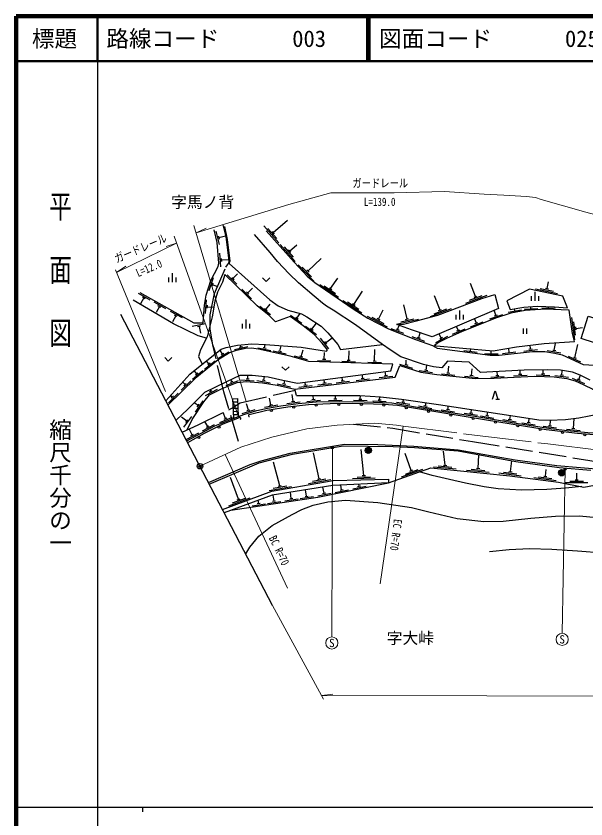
# Model space of a CAD drawing. Units: millimetres at full size, sheet at 1:1000; details may follow other scales. Extents: x 40000 to 680000, y 20000 to 380000.
# Drawn here: x 40000 to 166166, y 202409 to 380000 of the extents above; entities that cross this region are included whole.
import ezdxf
from ezdxf.enums import TextEntityAlignment as Align

# ---------------------------------------------------------------- set-up
doc = ezdxf.new("R2010")
doc.units = ezdxf.units.MM
doc.header["$LTSCALE"] = 1000
doc.header["$PDMODE"] = 32
doc.header["$PDSIZE"] = 500
doc.linetypes.add('CHAIN', pattern=[18.5, 12, -1.5, 3.5, -1.5])
doc.linetypes.add('DASHED', pattern=[7.5, 6, -1.5])
for name, color, linetype, lineweight in [('M-BGD', 7, 'Continuous', 25), ('M-BMK', 2, 'CHAIN', 13), ('M-BMK-OTRS', 5, 'Continuous', 25), ('M-BMK-ROW', 30, 'DASHED', 25), ('M-BMK-SRVR', 3, 'Continuous', 25), ('M-STR-HTXT', 7, 'Continuous', 13), ('M-STR-STRC', 7, 'Continuous', 25), ('M-TTL', 2, 'Continuous', 140), ('M-TTL-BAND', 7, 'Continuous', 25), ('M-TTL-LINE', 7, 'Continuous', 50)]:
    doc.layers.add(name, color=color, linetype=linetype, lineweight=lineweight)
for name, color, linetype in [('M-BMK-HTXT', 7, 'Continuous'), ('M-OTRS', 6, 'Continuous'), ('M-TTL-TXT', 7, 'Continuous')]:
    doc.layers.add(name, color=color, linetype=linetype)
doc.styles.add('@ＭＳ ゴシック', font='')
doc.styles.add('ＭＳ ゴシック', font='')
doc.styles.get('@ＭＳ ゴシック').set_extended_font_data('@MS Gothic')
doc.styles.get('ＭＳ ゴシック').set_extended_font_data('MS Gothic')

msp = doc.modelspace()

# ---------------------------------------------------------------- hatches: boundary and pattern name
at = {"layer": 'M-BGD'}
for points in [[(118685, 283925, -1), (117285, 283925, -0.41421), (117985, 284625, -0.41421)], [(161482, 278981, -1), (160082, 278981, -0.41421), (160782, 279681, -0.41421)]]:
    msp.add_hatch(color=256, dxfattribs=at).paths.add_polyline_path(points)
at = {"layer": 'M-STR-STRC'}
for points in [[(109863, 284377, -1), (110221, 284726, -1)], [(161382, 279611, -0.41421), (161391, 279964, -0.41421), (161745, 279955, -1)]]:
    msp.add_hatch(color=256, dxfattribs=at).paths.add_polyline_path(points)

# ---------------------------------------------------------------- linework, layer by layer
at = {"layer": 'M-BGD'}
for p, q in [((96942, 332093), (100078, 334880)), ((84262, 332391), (84972, 329476)), ((94833, 333563), (98154, 329826)), ((95721, 333015), (97714, 330772)), ((96710, 332355), (97175, 331831)), ((84826, 331344), (84991, 330664)), ((84909, 331004), (86366, 331359)), ((98462, 329480), (101783, 325742)), ((99350, 328931), (101343, 326689)), ((100571, 328009), (102171, 329431)), ((85039, 327520), (85271, 324529)), ((100338, 328271), (100803, 327748)), ((85427, 326397), (85481, 325699)), ((85454, 326048), (86950, 326164)), ((102473, 325008), (105901, 321368)), ((104624, 323599), (107578, 326380)), ((103377, 324486), (105434, 322301)), ((104384, 323854), (104864, 323344)), ((73833, 321127), (73833, 322172)), ((74633, 321127), (74633, 323119)), ((75433, 321127), (75433, 322172)), ((83628, 322110), (82708, 319255)), ((86730, 322772), (88878, 320678)), ((87763, 322184), (88264, 321695)), ((88013, 321939), (89060, 323014)), ((109646, 319721), (111225, 322046)), ((83561, 320923), (83346, 320257)), ((83454, 320590), (84610, 320217)), ((91287, 318748), (92334, 319822)), ((107241, 320629), (111377, 317820)), ((108237, 320316), (110719, 318630)), ((109357, 319918), (109936, 319524)), ((141713, 317954), (140600, 320876)), ((156023, 319728), (158960, 319117)), ((157210, 319788), (157895, 319645)), ((157552, 319716), (157858, 321185)), ((69723, 317190), (67103, 318650)), ((90004, 319580), (92152, 317487)), ((91037, 318993), (91538, 318504)), ((114799, 316221), (116684, 319129)), ((133858, 314963), (132648, 318140)), ((139590, 316503), (144263, 318282)), ((140418, 317140), (143221, 318207)), ((141386, 317829), (142040, 318078)), ((154117, 317021), (154117, 318066)), ((154917, 317021), (154917, 319013)), ((154982, 319639), (159877, 318619)), ((155717, 317021), (155717, 318066)), ((68267, 317658), (67537, 316348)), ((68573, 317488), (67961, 317828)), ((73182, 315263), (70562, 316723)), ((82072, 317217), (81888, 314223)), ((95310, 315116), (96240, 316293)), ((112375, 317078), (116570, 314358)), ((113377, 316786), (115894, 315154)), ((114505, 316412), (115093, 316031)), ((126555, 312997), (125814, 316129)), ((71726, 315731), (70996, 314421)), ((72032, 315561), (71420, 315901)), ((76842, 313224), (74221, 314684)), ((82301, 316051), (82258, 315352)), ((82280, 315702), (83767, 315610)), ((93947, 315810), (96302, 313951)), ((95036, 315333), (95585, 314899)), ((120214, 312982), (121269, 315000)), ((131735, 313513), (136408, 315292)), ((132563, 314149), (135367, 315216)), ((133531, 314838), (134185, 315088)), ((138255, 312883), (138255, 314876)), ((146232, 313815), (145850, 314928)), ((148966, 314524), (151924, 315021)), ((150445, 314773), (150363, 315270)), ((152494, 315136), (155487, 315340)), ((153991, 315238), (153958, 315723)), ((156371, 315491), (159368, 315356)), ((157870, 315424), (157883, 315723)), ((75386, 313692), (74656, 312382)), ((75691, 313522), (75080, 313863)), ((90940, 310878), (90940, 312871)), ((100795, 313804), (103240, 312066)), ((101906, 313382), (102477, 312977)), ((102191, 313180), (102903, 314181)), ((117721, 313608), (122152, 311292)), ((118746, 313411), (121404, 312021)), ((119904, 313144), (120524, 312820)), ((124260, 311838), (129126, 312989)), ((125164, 312360), (128084, 313050)), ((126214, 312916), (126895, 313078)), ((137455, 312883), (137455, 313929)), ((139055, 312883), (139055, 313929)), ((141900, 312100), (141512, 313072)), ((144911, 313044), (147748, 314018)), ((145901, 313701), (146563, 313928)), ((162967, 313304), (163652, 308351)), ((81913, 311930), (78976, 311317)), ((80848, 311401), (80163, 311258)), ((80506, 311330), (80812, 309862)), ((90140, 310878), (90140, 311924)), ((91740, 310878), (91740, 311924)), ((104114, 311422), (106490, 309591)), ((105208, 310958), (105762, 310531)), ((105485, 310744), (106542, 312083)), ((122954, 310922), (125754, 309846)), ((124135, 310790), (124788, 310538)), ((124461, 310664), (124781, 311563)), ((136638, 309621), (139395, 310804)), ((137898, 310488), (137523, 311364)), ((140618, 311265), (143404, 312378)), ((141575, 311970), (142225, 312230)), ((152278, 310889), (152278, 309715)), ((152978, 310889), (152978, 309715)), ((163401, 312354), (163812, 309383)), ((163856, 311256), (163952, 310563)), ((163904, 310909), (165390, 311115)), ((127624, 309100), (130451, 308097)), ((129138, 308881), (129491, 309920)), ((132939, 307815), (135591, 309218)), ((134125, 308782), (133638, 309702)), ((137577, 310350), (138220, 310626)), ((89771, 306859), (89677, 307281)), ((95028, 306621), (95181, 307336)), ((107332, 308735), (109161, 306357)), ((108271, 308006), (108698, 307452)), ((108484, 307729), (109956, 308861)), ((128808, 308998), (129468, 308764)), ((133815, 308618), (134434, 308946)), ((159144, 306077), (159390, 307557)), ((163712, 304439), (164393, 307362)), ((84591, 304187), (87143, 305763)), ((85709, 305230), (85155, 306127)), ((88372, 306241), (91300, 306892)), ((89429, 306783), (90113, 306935)), ((93499, 306642), (96432, 306014)), ((94686, 306694), (95370, 306548)), ((96890, 305916), (99823, 305288)), ((98077, 305969), (98762, 305822)), ((98419, 305895), (98675, 307088)), ((103111, 304714), (103530, 306154)), ((108220, 304083), (108271, 305582)), ((113641, 303900), (113711, 305981)), ((119379, 303706), (119463, 306214)), ((139101, 306048), (142076, 305663)), ((140589, 305855), (140666, 306451)), ((145204, 305286), (145204, 305886)), ((147687, 305374), (150669, 305703)), ((149178, 305538), (149068, 306532)), ((152434, 305898), (155416, 306227)), ((153544, 306323), (154240, 306399)), ((153892, 306361), (153800, 307192)), ((157615, 306027), (160575, 305535)), ((158799, 306134), (159489, 306020)), ((81720, 301870), (84055, 303754)), ((82699, 303046), (82136, 303744)), ((85411, 305046), (86007, 305414)), ((101586, 304845), (104467, 304006)), ((102774, 304811), (103447, 304616)), ((106711, 303833), (109709, 303732)), ((107870, 304094), (108570, 304071)), ((113291, 303912), (113991, 303888)), ((119029, 303718), (119728, 303694)), ((126397, 302864), (126344, 303897)), ((143704, 305286), (146704, 305286)), ((162224, 304796), (164947, 303537)), ((163394, 304586), (164029, 304292)), ((82427, 302826), (82972, 303265)), ((112132, 303651), (115130, 303549)), ((117869, 303457), (120868, 303356)), ((124875, 303015), (127744, 302140)), ((126062, 302967), (126732, 302762)), ((130791, 301675), (130962, 302761)), ((135681, 301034), (135837, 302526)), ((140824, 300495), (140981, 301987)), ((79030, 299701), (81365, 301584)), ((80009, 300876), (79444, 301577)), ((79737, 300656), (80281, 301096)), ((91280, 299754), (91342, 300551)), ((94830, 299455), (94975, 300307)), ((116755, 299885), (116646, 300699)), ((120401, 300017), (123380, 300372)), ((121507, 300451), (122203, 300534)), ((121855, 300493), (121749, 301382)), ((129263, 301613), (132226, 301146)), ((130446, 301730), (131137, 301621)), ((134158, 300892), (137142, 300579)), ((135333, 301070), (136029, 300997)), ((139301, 300353), (142285, 300040)), ((140476, 300532), (141172, 300459)), ((145075, 300131), (148071, 300292)), ((146208, 300493), (146907, 300530)), ((146557, 300511), (146513, 301376)), ((150128, 300403), (153123, 300565)), ((151260, 300765), (151959, 300802)), ((151610, 300784), (151566, 301633)), ((155173, 300634), (158171, 300517)), ((156334, 300889), (157034, 300862)), ((156684, 300875), (156719, 301765)), ((159290, 300460), (162269, 300103)), ((160467, 300621), (161162, 300538)), ((160815, 300579), (160935, 301584)), ((164570, 299588), (164990, 300539)), ((76561, 297227), (78711, 299321)), ((77427, 298489), (76888, 299042)), ((77176, 298245), (77677, 298733)), ((86491, 298302), (89278, 299413)), ((87448, 299006), (88098, 299265)), ((87773, 299136), (87586, 299607)), ((89761, 299572), (92752, 299337)), ((90931, 299781), (91629, 299726)), ((93301, 299411), (96259, 298908)), ((94485, 299514), (95175, 299397)), ((97828, 298644), (100759, 298006)), ((99015, 298693), (99699, 298544)), ((99357, 298618), (99529, 299391)), ((103719, 298331), (104414, 298414)), ((104066, 298372), (103991, 299004)), ((106834, 298400), (109812, 298755)), ((107940, 298834), (108635, 298917)), ((108288, 298875), (108195, 299567)), ((110853, 298879), (113832, 299234)), ((111959, 299313), (112654, 299396)), ((112307, 299354), (112218, 300099)), ((115301, 299409), (118280, 299764)), ((116408, 299843), (117103, 299926)), ((163077, 299920), (165821, 298708)), ((164250, 299730), (164890, 299447)), ((81927, 296103), (84605, 297454)), ((82818, 296889), (83443, 297204)), ((83131, 297047), (82974, 297364)), ((102613, 297897), (105591, 298252)), ((73731, 294471), (75880, 296564)), ((74596, 295732), (74231, 296107)), ((74346, 295488), (74847, 295977)), ((79749, 292419), (81402, 294923)), ((88026, 295339), (89075, 295385)), ((88215, 291061), (88026, 295339)), ((89249, 291453), (89075, 295385)), ((96402, 294015), (96139, 295492)), ((101015, 294728), (101709, 294821)), ((101362, 294775), (101162, 296261)), ((104391, 294780), (107380, 295035)), ((105511, 295177), (106209, 295236)), ((105860, 295207), (105788, 296054)), ((109206, 294999), (112206, 295047)), ((110351, 295317), (111051, 295328)), ((110701, 295323), (110689, 296068)), ((114708, 295005), (117708, 294972)), ((115861, 295292), (116561, 295285)), ((116211, 295288), (116219, 296077)), ((118971, 294898), (121968, 294771)), ((120133, 295149), (120832, 295119)), ((120482, 295134), (120511, 295799)), ((125736, 294656), (125811, 295189)), ((146244, 295285), (146996, 295285)), ((80325, 293836), (79440, 294421)), ((80132, 293544), (80518, 294128)), ((88057, 294640), (89106, 294686)), ((88088, 293940), (89137, 293986)), ((88119, 293241), (89168, 293287)), ((91434, 292825), (91007, 294263)), ((94978, 293457), (97932, 293983)), ((96058, 293954), (96747, 294077)), ((99916, 294277), (102889, 294677)), ((124208, 294575), (127177, 294143)), ((125389, 294706), (126082, 294606)), ((129115, 293757), (132069, 293232)), ((130300, 293851), (130989, 293728)), ((130644, 293790), (130768, 294486)), ((135263, 293051), (135955, 292945)), ((135609, 292998), (135725, 293759)), ((77807, 290417), (76600, 291308)), ((77157, 289032), (78939, 291445)), ((85120, 290131), (87900, 291260)), ((86397, 290973), (85848, 292324)), ((88150, 292542), (89199, 292588)), ((88180, 291842), (89229, 291888)), ((90081, 292111), (92957, 292963)), ((91098, 292725), (91769, 292924)), ((134081, 292928), (137046, 292475)), ((139215, 292143), (142180, 291690)), ((140397, 292266), (141089, 292161)), ((140743, 292213), (140859, 292974)), ((142797, 291579), (145756, 291084)), ((143980, 291685), (144671, 291570)), ((144326, 291628), (144459, 292424)), ((149311, 290794), (149456, 291661)), ((77599, 290135), (78015, 290699)), ((81252, 288228), (83899, 289641)), ((82435, 289199), (81826, 290339)), ((86073, 290841), (86721, 291105)), ((88211, 291143), (88460, 291154)), ((147782, 290745), (150741, 290251)), ((148966, 290852), (149656, 290736)), ((151956, 290061), (154920, 289600)), ((153139, 290181), (153830, 290073)), ((153484, 290127), (153620, 291037)), ((158196, 289394), (158362, 290604)), ((163389, 288794), (163556, 291005)), ((77811, 286392), (80458, 287804)), ((78993, 287363), (78292, 288677)), ((82126, 289035), (82743, 289364)), ((156669, 289300), (159642, 288893)), ((157849, 289441), (158543, 289346)), ((161867, 288644), (164852, 288347)), ((163041, 288829), (163737, 288759)), ((78684, 287198), (79302, 287528)), ((107088, 277653), (105837, 283396)), ((116976, 278362), (116390, 284125)), ((127500, 279477), (126171, 283215)), ((134986, 280659), (134607, 283792)), ((142294, 279934), (142453, 282958)), ((98381, 276107), (96979, 281302)), ((134638, 280693), (135334, 280624)), ((149447, 279224), (149760, 281618)), ((125346, 278074), (130057, 279749)), ((126187, 278692), (129014, 279697)), ((127170, 279360), (127830, 279594)), ((132439, 280308), (137415, 279815)), ((133464, 280508), (136449, 280212)), ((139747, 279584), (144723, 279090)), ((140772, 279784), (143757, 279488)), ((141946, 279969), (142642, 279900)), ((146890, 278954), (151848, 278305)), ((147921, 279122), (150895, 278732)), ((149100, 279270), (149794, 279179)), ((157194, 278210), (157388, 279698)), ((164114, 277391), (164114, 278891)), ((89253, 273120), (87463, 277969)), ((104731, 276625), (109654, 277500)), ((105663, 277095), (108617, 277620)), ((106743, 277592), (107433, 277714)), ((114492, 277701), (119490, 277823)), ((115484, 278025), (118483, 278098)), ((116627, 278353), (117326, 278370)), ((154637, 277940), (159595, 277291)), ((155668, 278108), (158642, 277718)), ((156847, 278256), (157541, 278165)), ((162614, 277091), (165614, 277091)), ((163764, 277391), (164464, 277391)), ((96024, 275079), (100947, 275953)), ((96956, 275549), (99910, 276074)), ((98036, 276045), (98725, 276168)), ((108214, 274450), (107938, 275810)), ((111736, 275164), (112422, 275304)), ((112079, 275234), (111875, 276235)), ((114555, 275431), (117495, 276028)), ((115623, 275954), (116309, 276093)), ((115966, 276023), (115884, 276423)), ((161614, 276791), (166614, 276791)), ((97118, 272715), (96917, 274061)), ((100939, 273285), (100733, 274666)), ((102877, 273271), (105845, 273713)), ((103971, 273737), (104663, 273840)), ((104317, 273789), (104106, 275202)), ((106804, 273857), (109744, 274454)), ((107871, 274380), (108557, 274519)), ((110668, 274642), (113608, 275239)), ((87115, 271691), (91806, 273422)), ((87950, 272319), (90764, 273358)), ((88925, 272999), (89581, 273241)), ((92287, 271692), (95254, 272134)), ((93380, 272158), (94073, 272261)), ((93727, 272210), (93624, 272900)), ((95678, 272197), (98646, 272640)), ((96772, 272664), (97464, 272767)), ((99500, 272767), (102467, 273210)), ((100593, 273234), (101285, 273337))]:
    msp.add_line(p, q, dxfattribs=at)
for points in [[(67393, 318832), (79350, 312170), (81461, 312170), (81702, 316086), (82070, 318255), (83111, 321482), (84765, 324591), (84907, 325337), (84550, 329941), (83868, 332742)], [(85809, 333806), (86458, 331151), (87153, 325277), (96216, 317246), (98003, 315901), (100167, 314926), (103191, 314103), (104395, 313462), (107564, 311426), (109034, 309964), (111244, 307320), (111792, 306219), (121136, 307382)], [(95382, 332494), (101559, 325542), (104470, 322450), (106110, 321035), (114603, 315267), (117853, 313200), (122471, 310786), (128444, 308491), (132217, 307152), (133231, 306506), (144972, 304985), (146949, 304990), (154335, 305806), (157051, 305816), (159277, 305447), (160932, 305063), (165530, 302937), (190937, 301439), (197313, 302462), (199390, 301224)], [(167064, 299429), (164918, 300577), (163162, 301211), (160550, 301648), (157648, 301783), (152503, 301680), (142817, 301188), (140281, 303412), (135544, 303680), (134286, 302213), (132431, 302384), (130228, 302949), (125179, 304618), (122820, 306192), (121136, 307382), (115177, 311685), (110214, 314931), (108765, 315832), (107814, 316520), (106020, 318077), (102548, 320984), (100439, 322983), (97892, 325746), (96259, 327713), (92761, 331671)], [(73160, 294924), (78488, 300808), (82627, 304139), (85412, 306329), (86494, 306671), (89048, 307223), (92222, 307514), (95237, 307332), (103140, 306770), (108746, 305902), (108941, 306151), (107799, 307635), (106014, 309579), (103558, 311471), (100683, 313516), (97455, 312359), (96022, 313790), (93351, 315899), (86238, 322832), (85688, 321156), (84600, 318914), (84012, 316955), (83382, 313495), (82339, 309073), (80817, 306192), (80399, 304717), (81216, 303004)], [(94571, 322077), (95367, 321282), (96162, 322077)], [(82158, 308731), (80282, 309271), (74845, 311915), (65921, 317164)], [(132217, 307152), (145627, 305941), (150776, 306826), (156941, 307572), (163639, 308023), (163156, 309749), (162441, 314918), (157178, 315155), (152721, 314851), (149539, 314316), (146163, 313156), (138598, 310135), (135262, 308705), (133548, 307798), (132644, 307113)], [(123427, 302969), (104796, 303598), (100661, 304802), (93691, 306294), (92112, 306525), (90784, 306470), (88505, 305963), (87276, 305493), (84772, 303947), (79644, 299811), (73654, 293977)], [(72905, 304454), (73701, 303658), (74496, 304454)], [(75419, 290592), (78055, 293030), (81790, 296779), (86683, 299194), (89652, 300550), (92245, 300551), (95808, 300233), (99074, 299492), (102289, 298776), (123005, 301550), (123427, 302969)], [(98842, 302435), (99638, 301640), (100433, 302435)], [(102090, 296043), (101726, 297489), (123966, 300140), (124980, 302670)], [(124980, 302670), (129625, 301252), (133159, 300695), (141696, 299801), (145820, 299871), (154739, 300351), (159097, 300181), (161943, 299840), (163743, 299298), (165718, 298425), (167676, 297468), (169750, 296160), (171900, 294428), (173403, 292997)], [(77899, 288499), (79004, 290748), (81594, 294669), (82818, 296217), (85640, 297640), (88974, 298968), (90920, 299180), (94546, 298895), (97830, 298337), (101726, 297489)], [(145457, 295285), (146039, 297067), (146621, 295285)], [(102090, 296043), (116124, 296084), (120704, 295787), (125327, 295257), (133499, 294099), (150527, 291497), (155730, 290724), (158030, 290586), (161608, 290773), (164625, 291132), (169130, 292012), (175453, 293470)], [(77792, 286042), (83980, 289344), (88092, 291014), (90415, 291897), (93318, 292757), (95681, 293277), (98602, 293797), (102420, 294312), (106439, 294654), (111644, 294738), (117080, 294679), (123204, 294418), (125840, 294034), (131878, 292961), (141560, 291482), (150718, 289950), (158425, 288751), (162035, 288326), (166555, 287876), (172347, 287504), (180590, 287146)], [(91598, 291854), (95530, 292849), (100156, 293572), (104776, 294092), (109509, 294272), (114549, 294362), (121428, 294186), (124437, 293950), (128413, 293233), (144125, 290721), (157356, 288571), (164303, 287724), (171539, 287157), (180314, 286783), (194149, 286527)], [(77995, 285651), (81695, 287752), (85869, 289797), (89471, 291200)], [(82606, 276812), (91813, 280772), (94230, 281637), (100706, 283333), (112714, 285322), (120080, 285196), (128043, 284891), (137896, 284034), (150496, 281820), (159707, 280560), (170203, 279703), (178501, 279626), (186791, 279703), (199208, 280153), (204940, 280499), (209782, 281174), (218987, 282933), (231405, 284220), (244822, 286001), (257947, 287584), (262275, 287941), (269532, 288003), (275056, 287704)], [(82775, 276487), (93803, 281187), (101213, 283129), (112406, 284932), (123451, 284763), (128189, 284565), (137884, 283795), (150674, 281450), (160267, 280148), (167229, 279566)], [(87571, 270685), (106842, 273559), (122462, 276730), (131843, 280066), (149330, 278332), (160080, 276925), (165713, 275812), (173239, 277218), (174058, 279667)], [(165226, 275908), (161665, 275538), (157532, 275269), (151888, 275161), (146738, 275420), (143660, 275880), (139488, 276657), (135949, 277491), (132094, 278383), (129325, 279171)], [(85713, 270854), (96624, 274880), (110232, 277297), (122441, 277594), (122462, 276730), (110096, 276152), (96701, 274027), (86085, 270141)], [(90839, 261026), (91759, 262523), (93737, 264947), (96705, 267339), (101107, 269762), (103283, 270889), (105803, 271814), (109026, 272579), (112950, 272898), (120065, 272420), (127562, 271304), (131373, 270345), (137690, 268878), (143593, 268176), (147836, 268240), (153962, 268909), (159398, 269390), (164758, 269453), (168555, 269103)], [(144809, 261577), (149170, 262032), (153691, 262192), (158614, 262059), (164259, 261711), (169977, 261247), (177655, 260231), (185735, 258305), (192959, 256139), (199485, 253763)]]:
    msp.add_lwpolyline(points, dxfattribs=at)
for points in [[(124266, 311745), (125760, 311884), (128678, 312575), (133398, 313825), (143103, 317520), (146005, 318421), (146777, 315325), (132086, 309038), (127523, 310589)], [(149352, 315103), (152433, 315613), (155339, 315823), (159187, 315671), (162091, 315486), (161067, 318065), (153670, 319605), (148624, 316975)], [(165080, 308651), (166685, 313588), (171948, 311964), (178283, 313142), (175572, 304678), (170824, 306844)]]:
    msp.add_lwpolyline(points, close=True, dxfattribs=at)
at = {"layer": 'M-BGD', "linetype": 'DASHED'}
msp.add_lwpolyline([(76776, 287989), (80346, 289609), (87755, 293265), (89579, 294443), (101784, 297258)], dxfattribs=at)
at = {"layer": 'M-BGD'}
for centre, radius in [((101466, 293493), 225), ((106444, 293930), 225), ((111441, 294082), 225), ((116440, 294088), 225), ((121438, 293959), 225), ((126397, 293368), 225), ((96519, 292776), 225), ((131328, 292539), 225), ((136265, 291750), 225), ((141202, 290960), 225), ((146139, 290166), 225), ((151074, 289364), 225), ((84932, 289087), 225), ((156009, 288562), 225), ((160965, 287904), 225), ((80485, 286806), 225), ((165936, 287371), 225), ((117985, 283925), 700), ((160782, 278981), 700)]:
    msp.add_circle(centre, radius, dxfattribs=at)
for centre, start, end in [((91654, 291636), 104.20509, 284.20509), ((89553, 290990), 291.28667, 111.28667)]:
    msp.add_arc(centre, 225, start, end, dxfattribs=at)
at = {"layer": 'M-BMK'}
msp.add_lwpolyline([(80721, 280426), (89749, 284668), (96619, 286848), (104346, 288663), (111055, 289536), (119380, 289927), (124202, 289497), (125684, 289267), (142106, 287235), (157722, 285356), (176611, 283044), (178803, 282791), (183619, 282517), (188802, 282379), (196151, 282568), (199575, 282824), (202695, 283191), (229886, 287062), (248576, 289702), (259057, 291222), (263106, 291609), (267540, 291741), (273495, 291513)], dxfattribs=at)
at = {"layer": 'M-BMK-OTRS'}
msp.add_line((96784, 249627), (63218, 313986), dxfattribs=at)
at = {"layer": 'M-BMK-ROW'}
for points in [[(89242, 285897), (86018, 296877), (83535, 307251), (82994, 310735), (82979, 313902), (83902, 318598), (86455, 324440), (87431, 325809), (86820, 330542), (86217, 333426)], [(114725, 289708), (123393, 288836), (141019, 285898), (168418, 281482), (177422, 280852), (184451, 281123), (206029, 282224), (214213, 282542), (233168, 284920), (260004, 288389), (265963, 288874), (272600, 288888), (282231, 287911), (286034, 287140), (292343, 285084), (298422, 282933), (305904, 278790), (309452, 276223)]]:
    msp.add_lwpolyline(points, dxfattribs=at)
at = {"layer": 'M-BMK-SRVR'}
msp.add_circle((80721, 280426), 600, dxfattribs=at)
at = {"layer": 'M-OTRS'}
msp.add_point((80721, 280426), dxfattribs=at)
at = {"layer": 'M-STR-HTXT'}
for p, q in [((79394, 333692), (90920, 294752)), ((79870, 332083), (82099, 333112)), ((75008, 331342), (89254, 291455)), ((62253, 323297), (75558, 329800)), ((75558, 329800), (73224, 329039)), ((73122, 296977), (62024, 323852)), ((62253, 323297), (64287, 324671)), ((125684, 289267), (120585, 254411)), ((110042, 284551), (109919, 242681)), ((86309, 283052), (100068, 253437)), ((161563, 279783), (160919, 243479)), ((96784, 249627), (108092, 228920)), ((107668, 229697), (110100, 230034))]:
    msp.add_line(p, q, dxfattribs=at)
for points in [[(79870, 332083), (100420, 338282), (109715, 340916), (123742, 340916), (134877, 341185), (143668, 340573), (148008, 340396), (152970, 340086), (154969, 339874), (156272, 339456), (166130, 336636), (169187, 335787), (172330, 334840), (187163, 330734), (192800, 329200)], [(107668, 229697), (180784, 229556), (206025, 229583), (246909, 229505), (289186, 229419), (348738, 229299), (409235, 229411), (543058, 229345), (571043, 229351)]]:
    msp.add_lwpolyline(points, dxfattribs=at)
for centre in [(160895, 242129), (109915, 241331)]:
    msp.add_circle(centre, 1350, dxfattribs=at)
at = {"layer": 'M-STR-STRC'}
for centre in [(110042, 284551), (161563, 279783)]:
    msp.add_circle(centre, 250, dxfattribs=at)
at = {"layer": 'M-TTL'}
for p, q in [((40000, 380000), (40000, 20000)), ((680000, 380000), (40000, 380000))]:
    msp.add_line(p, q, dxfattribs=at)
at = {"layer": 'M-TTL-BAND'}
for p, q in [((58000, 370000), (58000, 20000)), ((40000, 205000), (579000, 205000)), ((68000, 205000), (68000, 204000))]:
    msp.add_line(p, q, dxfattribs=at)
at = {"layer": 'M-TTL-LINE'}
for p, q in [((58000, 380000), (58000, 370000)), ((117750, 380000), (117750, 370000)), ((118250, 380000), (118250, 370000)), ((40000, 370000), (680000, 370000))]:
    msp.add_line(p, q, dxfattribs=at)

# ---------------------------------------------------------------- texts
at = {"layer": 'M-BMK-HTXT', "style": 'ＭＳ ゴシック'}
for s, p in [('字馬ノ背', (81316, 338853)), ('字大峠', (127295, 242419))]:
    msp.add_text(s, height=2566, dxfattribs=at).set_placement(p, align=Align.MIDDLE_CENTER)
at = {"layer": 'M-STR-HTXT', "style": 'ＭＳ ゴシック', "width": 0.8}
for s, p in [('ガードレール', (120634, 341564)), ('L=139.0', (120503, 337448))]:
    msp.add_text(s, height=1833, dxfattribs=at).set_placement(p, align=Align.BOTTOM_CENTER)
for s, rotation, p in [('ガードレール', 23.194, (68139, 327275)), ('L=12.0', 23.194, (69996, 322914)), ('EC R=70', 262.65, (122673, 265418)), ('BC R=70', 295.645, (96922, 261167))]:
    msp.add_text(s, height=1833, rotation=rotation, dxfattribs=at).set_placement(p, align=Align.BOTTOM_CENTER)
at = {"layer": 'M-STR-HTXT', "style": 'ＭＳ ゴシック'}
for p in [(109915, 241331), (160895, 242129)]:
    msp.add_text('S', height=1833, dxfattribs=at).set_placement(p, align=Align.MIDDLE_CENTER)
at = {"layer": 'M-TTL-BAND', "style": '@ＭＳ ゴシック', "width": 1.4}
msp.add_text('平  面  図', height=3666, rotation=270, dxfattribs=at).set_placement((49777, 306475), align=Align.MIDDLE_RIGHT)
at = {"layer": 'M-TTL-BAND', "style": '@ＭＳ ゴシック'}
msp.add_text('縮尺千分の一', height=3666, rotation=270, dxfattribs=at).set_placement((49777, 261030), align=Align.MIDDLE_RIGHT)
at = {"layer": 'M-TTL-TXT', "style": 'ＭＳ ゴシック'}
msp.add_text('標題', height=3666, dxfattribs=at).set_placement((48500, 375000), align=Align.MIDDLE_CENTER)
for s, p in [('路線コード', (60000, 375000)), ('003', (101142, 375000)), ('図面コード', (120380, 375000)), ('025-00', (161521, 375000))]:
    msp.add_text(s, height=3666, dxfattribs=at).set_placement(p, align=Align.MIDDLE_LEFT)

doc.saveas('drawing.dxf')
